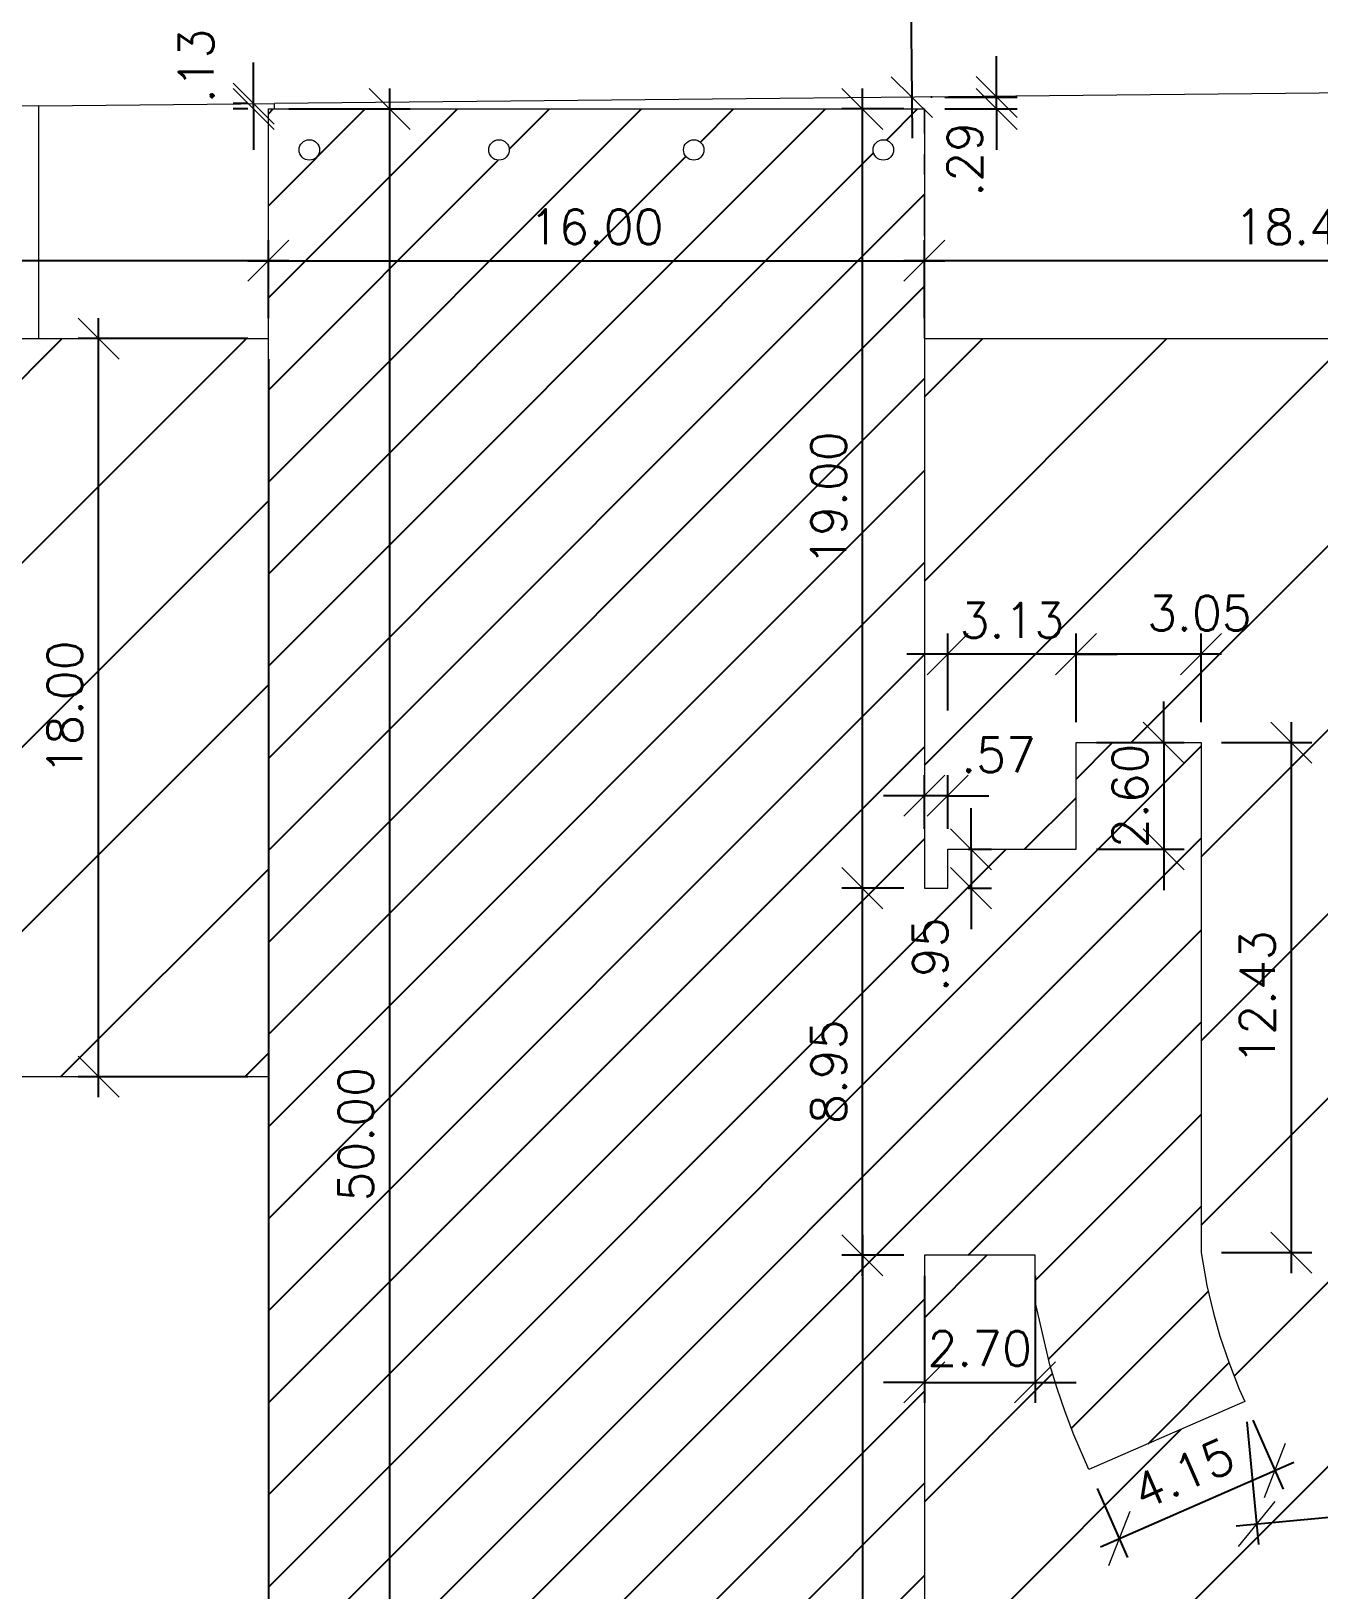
# Model space of a CAD drawing. Header units: millimetres. Extents: x 521 to 1055, y 261 to 520.
# Drawn here: x 745.86 to 752.14, y 418.41 to 426.01 of the extents above; entities that cross this region are included whole.
import ezdxf

# ---------------------------------------------------------------- set-up
doc = ezdxf.new("R2010")
doc.units = ezdxf.units.MM
doc.linetypes.add('CONTINU', pattern=[0])
doc.linetypes.add('DASHDOT', pattern=[1, 0.5, -0.25, 0, -0.25])
doc.layers.add('0.1', color=8, linetype='Continuous', lineweight=13)
doc.styles.add('ROMANS', font='romans')
doc.dimstyles.new('Fares Eng - 50', dxfattribs={"dimscale": 2, "dimtxt": 0.085, "dimasz": 0.1, "dimexe": 0.05, "dimexo": 0.05, "dimgap": 0.04, "dimtad": 1, "dimzin": 4, "dimdsep": 46, "dimtxsty": 'ROMANS', "dimblk1": 'OBLIQUE', "dimblk2": 'OBLIQUE', "dimsah": 1, "dimcen": 0.05, "dimdle": 0.05, "dimclrd": 8, "dimclre": 8, "dimclrt": 8, "dimaunit": 1, "dimadec": 0, "dimazin": 0, "dimtfac": 1, "dimtix": 1, "dimtmove": 2, "dimatfit": 0, "dimldrblk": 'OPEN90', "dimfxl": 1, "dimtolj": 1, "dimtzin": 0, "dimarcsym": 0})

# ---------------------------------------------------------------- blocks, each defined once
blk = doc.blocks.new('_OBLIQUE')
at = {"color": 0, "linetype": 'ByBlock'}
blk.add_line((-0.5, -0.5), (0.5, 0.5), dxfattribs=at)
blk = doc.blocks.new('*D3091')
at = {"layer": '0.1', "color": 8, "linetype": 'CONTINU', "lineweight": -2, "transparency": 16777216}
for p, q in [((747.1142, 424.8955), (736.1642, 424.8955)), ((736.2642, 424.8155), (736.2642, 424.7955))]:
    blk.add_line(p, q, dxfattribs=at)
at = {"layer": 'DEFPOINTS', "color": 0, "linetype": 'CONTINU', "lineweight": -2, "transparency": 16777216}
for p in [(736.2642, 424.9155), (736.2642, 424.8955), (747.0142, 424.8955)]:
    blk.add_point(p, dxfattribs=at)
at = {"layer": '0.1', "color": 8, "linetype": 'CONTINU', "lineweight": -2, "transparency": 16777216, "xscale": 0.2, "yscale": 0.2, "zscale": 0.2, "rotation": 180}
blk.add_blockref('_OBLIQUE', (736.2642, 424.8955), dxfattribs=at)
at = {"layer": '0.1', "color": 8, "linetype": 'CONTINU', "lineweight": -2, "transparency": 16777216, "xscale": 0.2, "yscale": 0.2, "zscale": 0.2}
blk.add_blockref('_OBLIQUE', (747.0142, 424.8955), dxfattribs=at)
at = {"layer": '0.1', "color": 8, "linetype": 'CONTINU', "lineweight": -2, "transparency": 16777216, "insert": (741.6392, 425.0605), "char_height": 0.17, "attachment_point": 5, "style": 'ROMANS'}
blk.add_mtext('\\A1;53.75', dxfattribs=at)
blk = doc.blocks.new('_Open90')
at = {"color": 0, "linetype": 'ByBlock', "lineweight": -2}
for p, q in [((-0.5, 0.5), (0, 0)), ((0, 0), (-1, 0)), ((0, 0), (-0.5, -0.5))]:
    blk.add_line(p, q, dxfattribs=at)
blk = doc.blocks.new('*D3110')
at = {"layer": '0.1', "color": 8, "linetype": 'CONTINU', "lineweight": -2, "transparency": 16777216}
for p, q in [((750.1478, 426.1647), (750.1458, 426.3646)), ((750.1478, 426.1647), (750.1525, 425.6929)), ((750.2409, 426.1656), (750.2478, 426.1657)), ((750.1525, 425.6929), (750.1545, 425.493)), ((750.2456, 425.6939), (750.2525, 425.6939))]:
    blk.add_line(p, q, dxfattribs=at)
at = {"layer": 'DEFPOINTS', "color": 0, "linetype": 'CONTINU', "lineweight": -2, "transparency": 16777216}
for p in [(750.1409, 426.1646), (750.1456, 425.6929), (750.1525, 425.6929)]:
    blk.add_point(p, dxfattribs=at)
at = {"layer": '0.1', "color": 8, "linetype": 'CONTINU', "lineweight": -2, "transparency": 16777216, "xscale": 0.2, "yscale": 0.2, "zscale": 0.2}
for p, rotation in [((750.1478, 426.1647), 270.5700714480656), ((750.1525, 425.6929), 90.57007144806556)]:
    blk.add_blockref('_OBLIQUE', p, dxfattribs=dict(at, rotation=rotation))
at = {"layer": '0.1', "color": 8, "linetype": 'CONTINU', "lineweight": -2, "transparency": 16777216, "insert": (750.3333, 426.5133), "char_height": 0.17, "attachment_point": 5, "rotation": 270.57007, "style": 'ROMANS'}
blk.add_mtext('\\A1;2.36', dxfattribs=at)
blk = doc.blocks.new('*D3128')
at = {"layer": '0.1', "color": 8, "linetype": 'CONTINU', "lineweight": -2, "transparency": 16777216}
for p, q in [((747.0142, 424.6156), (747.0142, 424.9955)), ((750.2142, 424.6156), (750.2142, 424.9955)), ((746.9142, 424.8955), (750.3142, 424.8955))]:
    blk.add_line(p, q, dxfattribs=at)
at = {"layer": 'DEFPOINTS', "color": 0, "linetype": 'CONTINU', "lineweight": -2, "transparency": 16777216}
for p in [(750.2142, 424.8955), (747.0142, 424.5156), (750.2142, 424.5156)]:
    blk.add_point(p, dxfattribs=at)
at = {"layer": '0.1', "color": 8, "linetype": 'CONTINU', "lineweight": -2, "transparency": 16777216, "xscale": 0.2, "yscale": 0.2, "zscale": 0.2, "rotation": 180}
blk.add_blockref('_OBLIQUE', (747.0142, 424.8955), dxfattribs=at)
at = {"layer": '0.1', "color": 8, "linetype": 'CONTINU', "lineweight": -2, "transparency": 16777216, "xscale": 0.2, "yscale": 0.2, "zscale": 0.2}
blk.add_blockref('_OBLIQUE', (750.2142, 424.8955), dxfattribs=at)
at = {"layer": '0.1', "color": 8, "linetype": 'CONTINU', "lineweight": -2, "transparency": 16777216, "insert": (748.6142, 425.0605), "char_height": 0.17, "attachment_point": 5, "style": 'ROMANS'}
blk.add_mtext('\\A1;16.00', dxfattribs=at)
blk = doc.blocks.new('*D3130')
at = {"layer": '0.1', "color": 8, "linetype": 'CONTINU', "lineweight": -2, "transparency": 16777216}
for p, q in [((746.1863, 420.8156), (746.1863, 424.6156)), ((746.9142, 424.5156), (746.0863, 424.5156)), ((746.9142, 420.9156), (746.0863, 420.9156))]:
    blk.add_line(p, q, dxfattribs=at)
at = {"layer": 'DEFPOINTS', "color": 0, "linetype": 'CONTINU', "lineweight": -2, "transparency": 16777216}
for p in [(746.1863, 424.5156), (747.0142, 424.5156), (747.0142, 420.9156)]:
    blk.add_point(p, dxfattribs=at)
at = {"layer": '0.1', "color": 8, "linetype": 'CONTINU', "lineweight": -2, "transparency": 16777216, "xscale": 0.2, "yscale": 0.2, "zscale": 0.2}
for p, rotation in [((746.1863, 424.5156), 90), ((746.1863, 420.9156), 270)]:
    blk.add_blockref('_OBLIQUE', p, dxfattribs=dict(at, rotation=rotation))
at = {"layer": '0.1', "color": 8, "linetype": 'CONTINU', "lineweight": -2, "transparency": 16777216, "insert": (746.0213, 422.7156), "char_height": 0.17, "attachment_point": 5, "rotation": 90, "style": 'ROMANS'}
blk.add_mtext('\\A1;18.00', dxfattribs=at)
blk = doc.blocks.new('*D3131')
at = {"layer": '0.1', "color": 8, "linetype": 'CONTINU', "lineweight": -2, "transparency": 16777216}
for p, q in [((747.0142, 424.4156), (747.0142, 416.4562)), ((750.1642, 415.7356), (750.1642, 416.6562)), ((746.9142, 416.5562), (750.2642, 416.5562))]:
    blk.add_line(p, q, dxfattribs=at)
at = {"layer": 'DEFPOINTS', "color": 0, "linetype": 'CONTINU', "lineweight": -2, "transparency": 16777216}
for p in [(747.0142, 424.5156), (750.1642, 416.5562), (750.1642, 415.6356)]:
    blk.add_point(p, dxfattribs=at)
at = {"layer": '0.1', "color": 8, "linetype": 'CONTINU', "lineweight": -2, "transparency": 16777216, "xscale": 0.2, "yscale": 0.2, "zscale": 0.2, "rotation": 180}
blk.add_blockref('_OBLIQUE', (747.0142, 416.5562), dxfattribs=at)
at = {"layer": '0.1', "color": 8, "linetype": 'CONTINU', "lineweight": -2, "transparency": 16777216, "xscale": 0.2, "yscale": 0.2, "zscale": 0.2}
blk.add_blockref('_OBLIQUE', (750.1642, 416.5562), dxfattribs=at)
at = {"layer": '0.1', "color": 8, "linetype": 'CONTINU', "lineweight": -2, "transparency": 16777216, "insert": (748.5892, 416.7212), "char_height": 0.17, "attachment_point": 5, "style": 'ROMANS'}
blk.add_mtext('\\A1;15.75', dxfattribs=at)
blk = doc.blocks.new('*D3132')
at = {"layer": '0.1', "color": 8, "linetype": 'CONTINU', "lineweight": -2, "transparency": 16777216}
for p, q in [((746.9421, 425.6617), (746.9421, 425.8617)), ((746.9139, 425.6617), (746.8421, 425.6617)), ((746.9421, 425.6356), (746.9421, 425.6617)), ((746.9142, 425.6356), (746.8421, 425.6356)), ((746.9421, 425.6356), (746.9421, 425.4356))]:
    blk.add_line(p, q, dxfattribs=at)
at = {"layer": 'DEFPOINTS', "color": 0, "linetype": 'CONTINU', "lineweight": -2, "transparency": 16777216}
for p in [(746.9421, 425.6617), (747.0139, 425.6617), (747.0142, 425.6356)]:
    blk.add_point(p, dxfattribs=at)
at = {"layer": '0.1', "color": 8, "linetype": 'CONTINU', "lineweight": -2, "transparency": 16777216, "xscale": 0.2, "yscale": 0.2, "zscale": 0.2}
for p, rotation in [((746.9421, 425.6617), 270), ((746.9421, 425.6356), 90)]:
    blk.add_blockref('_OBLIQUE', p, dxfattribs=dict(at, rotation=rotation))
at = {"layer": '0.1', "color": 8, "linetype": 'CONTINU', "lineweight": -2, "transparency": 16777216, "insert": (746.6619, 425.8455), "char_height": 0.17, "attachment_point": 5, "rotation": 90, "style": 'ROMANS'}
blk.add_mtext('\\A1;.13', dxfattribs=at)
blk = doc.blocks.new('*D3133')
at = {"layer": '0.1', "color": 8, "linetype": 'CONTINU', "lineweight": -2, "transparency": 16777216}
for p, q in [((750.5665, 425.6936), (750.5665, 425.8936)), ((750.3136, 425.6936), (750.6665, 425.6936)), ((750.5665, 425.6356), (750.5665, 425.6936)), ((750.3142, 425.6356), (750.6665, 425.6356)), ((750.5665, 425.6356), (750.5665, 425.4356))]:
    blk.add_line(p, q, dxfattribs=at)
at = {"layer": 'DEFPOINTS', "color": 0, "linetype": 'CONTINU', "lineweight": -2, "transparency": 16777216}
for p in [(750.2136, 425.6936), (750.5665, 425.6936), (750.2142, 425.6356)]:
    blk.add_point(p, dxfattribs=at)
at = {"layer": '0.1', "color": 8, "linetype": 'CONTINU', "lineweight": -2, "transparency": 16777216, "xscale": 0.2, "yscale": 0.2, "zscale": 0.2}
for p, rotation in [((750.5665, 425.6936), 270), ((750.5665, 425.6356), 90)]:
    blk.add_blockref('_OBLIQUE', p, dxfattribs=dict(at, rotation=rotation))
at = {"layer": '0.1', "color": 8, "linetype": 'CONTINU', "lineweight": -2, "transparency": 16777216, "insert": (750.4115, 425.3897), "char_height": 0.17, "attachment_point": 5, "rotation": 90, "style": 'ROMANS'}
blk.add_mtext('\\A1;.29', dxfattribs=at)
blk = doc.blocks.new('*D3134')
at = {"layer": '0.1', "color": 8, "linetype": 'CONTINU', "lineweight": -2, "transparency": 16777216}
for p, q in [((747.6057, 425.7356), (747.6057, 415.5356)), ((747.1142, 425.6356), (747.7057, 425.6356)), ((747.1142, 415.6356), (747.7057, 415.6356))]:
    blk.add_line(p, q, dxfattribs=at)
at = {"layer": 'DEFPOINTS', "color": 0, "linetype": 'CONTINU', "lineweight": -2, "transparency": 16777216}
for p in [(747.0142, 425.6356), (747.0142, 415.6356), (747.6057, 415.6356)]:
    blk.add_point(p, dxfattribs=at)
at = {"layer": '0.1', "color": 8, "linetype": 'CONTINU', "lineweight": -2, "transparency": 16777216, "xscale": 0.2, "yscale": 0.2, "zscale": 0.2}
for p, rotation in [((747.6057, 425.6356), 90), ((747.6057, 415.6356), 270)]:
    blk.add_blockref('_OBLIQUE', p, dxfattribs=dict(at, rotation=rotation))
at = {"layer": '0.1', "color": 8, "linetype": 'CONTINU', "lineweight": -2, "transparency": 16777216, "insert": (747.4407, 420.6356), "char_height": 0.17, "attachment_point": 5, "rotation": 90, "style": 'ROMANS'}
blk.add_mtext('\\A1;50.00', dxfattribs=at)
blk = doc.blocks.new('*D3135')
at = {"layer": '0.1', "color": 8, "linetype": 'CONTINU', "lineweight": -2, "transparency": 16777216}
for p, q in [((752.0035, 422.6456), (752.0035, 419.9588)), ((751.6642, 422.5456), (752.1035, 422.5456)), ((751.6642, 420.0588), (752.1035, 420.0588))]:
    blk.add_line(p, q, dxfattribs=at)
at = {"layer": 'DEFPOINTS', "color": 0, "linetype": 'CONTINU', "lineweight": -2, "transparency": 16777216}
for p in [(751.5642, 422.5456), (751.5642, 420.0588), (752.0035, 420.0588)]:
    blk.add_point(p, dxfattribs=at)
at = {"layer": '0.1', "color": 8, "linetype": 'CONTINU', "lineweight": -2, "transparency": 16777216, "xscale": 0.2, "yscale": 0.2, "zscale": 0.2}
for p, rotation in [((752.0035, 422.5456), 90), ((752.0035, 420.0588), 270)]:
    blk.add_blockref('_OBLIQUE', p, dxfattribs=dict(at, rotation=rotation))
at = {"layer": '0.1', "color": 8, "linetype": 'CONTINU', "lineweight": -2, "transparency": 16777216, "insert": (751.8385, 421.3022), "char_height": 0.17, "attachment_point": 5, "rotation": 90, "style": 'ROMANS'}
blk.add_mtext('\\A1;12.43', dxfattribs=at)
blk = doc.blocks.new('*D3136')
at = {"layer": '0.1', "color": 8, "linetype": 'CONTINU', "lineweight": -2, "transparency": 16777216}
for p, q in [((751.3819, 422.5456), (751.3819, 422.7456)), ((751.0542, 422.5456), (751.4819, 422.5456)), ((751.3819, 422.5456), (751.3819, 422.0256)), ((751.0542, 422.0256), (751.4819, 422.0256)), ((751.3819, 422.0256), (751.3819, 421.8256))]:
    blk.add_line(p, q, dxfattribs=at)
at = {"layer": 'DEFPOINTS', "color": 0, "linetype": 'CONTINU', "lineweight": -2, "transparency": 16777216}
for p in [(750.9542, 422.5456), (750.9542, 422.0256), (751.3819, 422.0256)]:
    blk.add_point(p, dxfattribs=at)
at = {"layer": '0.1', "color": 8, "linetype": 'CONTINU', "lineweight": -2, "transparency": 16777216, "xscale": 0.2, "yscale": 0.2, "zscale": 0.2}
for p, rotation in [((751.3819, 422.5456), 270), ((751.3819, 422.0256), 90)]:
    blk.add_blockref('_OBLIQUE', p, dxfattribs=dict(at, rotation=rotation))
at = {"layer": '0.1', "color": 8, "linetype": 'CONTINU', "lineweight": -2, "transparency": 16777216, "insert": (751.2169, 422.2856), "char_height": 0.17, "attachment_point": 5, "rotation": 90, "style": 'ROMANS'}
blk.add_mtext('\\A1;2.60', dxfattribs=at)
blk = doc.blocks.new('*D3137')
at = {"layer": '0.1', "color": 8, "linetype": 'CONTINU', "lineweight": -2, "transparency": 16777216}
for p, q in [((750.4424, 422.0256), (750.4424, 422.2256)), ((750.4282, 422.0256), (750.5424, 422.0256)), ((750.4424, 422.0256), (750.4424, 421.8356)), ((750.4282, 421.8356), (750.5424, 421.8356)), ((750.4424, 421.8356), (750.4424, 421.6356))]:
    blk.add_line(p, q, dxfattribs=at)
at = {"layer": 'DEFPOINTS', "color": 0, "linetype": 'CONTINU', "lineweight": -2, "transparency": 16777216}
for p in [(750.3282, 422.0256), (750.3282, 421.8356), (750.4424, 421.8356)]:
    blk.add_point(p, dxfattribs=at)
at = {"layer": '0.1', "color": 8, "linetype": 'CONTINU', "lineweight": -2, "transparency": 16777216, "xscale": 0.2, "yscale": 0.2, "zscale": 0.2}
for p, rotation in [((750.4424, 422.0256), 270), ((750.4424, 421.8356), 90)]:
    blk.add_blockref('_OBLIQUE', p, dxfattribs=dict(at, rotation=rotation))
at = {"layer": '0.1', "color": 8, "linetype": 'CONTINU', "lineweight": -2, "transparency": 16777216, "insert": (750.2424, 421.5111), "char_height": 0.17, "attachment_point": 5, "rotation": 90, "style": 'ROMANS'}
blk.add_mtext('\\A1;.95', dxfattribs=at)
blk = doc.blocks.new('*D3138')
at = {"layer": '0.1', "color": 8, "linetype": 'CONTINU', "lineweight": -2, "transparency": 16777216}
for p, q in [((749.9119, 420.1456), (749.9119, 415.5356)), ((750.1142, 420.0456), (749.8119, 420.0456)), ((750.1142, 415.6356), (749.8119, 415.6356))]:
    blk.add_line(p, q, dxfattribs=at)
at = {"layer": 'DEFPOINTS', "color": 0, "linetype": 'CONTINU', "lineweight": -2, "transparency": 16777216}
for p in [(750.2142, 420.0456), (749.9119, 415.6356), (750.2142, 415.6356)]:
    blk.add_point(p, dxfattribs=at)
at = {"layer": '0.1', "color": 8, "linetype": 'CONTINU', "lineweight": -2, "transparency": 16777216, "xscale": 0.2, "yscale": 0.2, "zscale": 0.2}
for p, rotation in [((749.9119, 420.0456), 90), ((749.9119, 415.6356), 270)]:
    blk.add_blockref('_OBLIQUE', p, dxfattribs=dict(at, rotation=rotation))
at = {"layer": '0.1', "color": 8, "linetype": 'CONTINU', "lineweight": -2, "transparency": 16777216, "insert": (749.7469, 417.8406), "char_height": 0.17, "attachment_point": 5, "rotation": 90, "style": 'ROMANS'}
blk.add_mtext('\\A1;22.05', dxfattribs=at)
blk = doc.blocks.new('*D3139')
at = {"layer": '0.1', "color": 8, "linetype": 'CONTINU', "lineweight": -2, "transparency": 16777216}
for p, q in [((750.2142, 419.9456), (750.2142, 419.3257)), ((750.7542, 419.9456), (750.7542, 419.3257)), ((750.2142, 419.4257), (750.0142, 419.4257)), ((750.2142, 419.4257), (750.7542, 419.4257)), ((750.7542, 419.4257), (750.9542, 419.4257))]:
    blk.add_line(p, q, dxfattribs=at)
at = {"layer": 'DEFPOINTS', "color": 0, "linetype": 'CONTINU', "lineweight": -2, "transparency": 16777216}
for p in [(750.2142, 420.0456), (750.7542, 420.0456), (750.7542, 419.4257)]:
    blk.add_point(p, dxfattribs=at)
at = {"layer": '0.1', "color": 8, "linetype": 'CONTINU', "lineweight": -2, "transparency": 16777216, "xscale": 0.2, "yscale": 0.2, "zscale": 0.2}
blk.add_blockref('_OBLIQUE', (750.2142, 419.4257), dxfattribs=at)
at = {"layer": '0.1', "color": 8, "linetype": 'CONTINU', "lineweight": -2, "transparency": 16777216, "xscale": 0.2, "yscale": 0.2, "zscale": 0.2, "rotation": 180}
blk.add_blockref('_OBLIQUE', (750.7542, 419.4257), dxfattribs=at)
at = {"layer": '0.1', "color": 8, "linetype": 'CONTINU', "lineweight": -2, "transparency": 16777216, "insert": (750.4842, 419.5907), "char_height": 0.17, "attachment_point": 5, "style": 'ROMANS'}
blk.add_mtext('\\A1;2.70', dxfattribs=at)
blk = doc.blocks.new('*D3140')
at = {"layer": '0.1', "color": 8, "linetype": 'CONTINU', "lineweight": -2, "transparency": 16777216}
for p, q in [((751.8165, 419.2419), (751.9642, 418.905)), ((751.0728, 418.6232), (752.0156, 419.0368)), ((751.0568, 418.9086), (751.2046, 418.5718))]:
    blk.add_line(p, q, dxfattribs=at)
at = {"layer": 'DEFPOINTS', "color": 0, "linetype": 'CONTINU', "lineweight": -2, "transparency": 16777216}
for p in [(751.7763, 419.3334), (751.0167, 419.0002), (751.924, 418.9966)]:
    blk.add_point(p, dxfattribs=at)
at = {"layer": '0.1', "color": 8, "linetype": 'CONTINU', "lineweight": -2, "transparency": 16777216, "xscale": 0.2, "yscale": 0.2, "zscale": 0.2}
for p, rotation in [((751.924, 418.9966), 23.68554439258963), ((751.1644, 418.6634), 203.6855443925897)]:
    blk.add_blockref('_OBLIQUE', p, dxfattribs=dict(at, rotation=rotation))
at = {"layer": '0.1', "color": 8, "linetype": 'CONTINU', "lineweight": -2, "transparency": 16777216, "insert": (751.4779, 418.9811), "char_height": 0.17, "attachment_point": 5, "rotation": 23.68554, "style": 'ROMANS'}
blk.add_mtext('\\A1;4.15', dxfattribs=at)
blk = doc.blocks.new('*D3141')
at = {"layer": '0.1', "color": 8, "linetype": 'CONTINU', "lineweight": -2, "transparency": 16777216}
for p, q in [((754.7231, 419.5149), (754.7804, 418.9171)), ((751.7863, 419.2329), (751.8436, 418.6352)), ((751.7345, 418.7252), (754.8704, 419.0262))]:
    blk.add_line(p, q, dxfattribs=at)
at = {"layer": 'DEFPOINTS', "color": 0, "linetype": 'CONTINU', "lineweight": -2, "transparency": 16777216}
for p in [(754.7135, 419.6144), (751.7767, 419.3325), (754.7709, 419.0167)]:
    blk.add_point(p, dxfattribs=at)
at = {"layer": '0.1', "color": 8, "linetype": 'CONTINU', "lineweight": -2, "transparency": 16777216, "xscale": 0.2, "yscale": 0.2, "zscale": 0.2}
for p, rotation in [((754.7709, 419.0167), 5.483473192183575), ((751.8341, 418.7348), 185.4834731921836)]:
    blk.add_blockref('_OBLIQUE', p, dxfattribs=dict(at, rotation=rotation))
at = {"layer": '0.1', "color": 8, "linetype": 'CONTINU', "lineweight": -2, "transparency": 16777216, "insert": (753.2867, 419.04), "char_height": 0.17, "attachment_point": 5, "rotation": 5.48347, "style": 'ROMANS'}
blk.add_mtext('\\A1;14.75', dxfattribs=at)
blk = doc.blocks.new('*D3142')
at = {"layer": '0.1', "color": 8, "linetype": 'CONTINU', "lineweight": -2, "transparency": 16777216}
for p, q in [((750.9542, 422.6456), (750.9542, 423.0767)), ((751.5642, 422.6456), (751.5642, 423.0767)), ((751.6642, 422.9767), (750.8542, 422.9767))]:
    blk.add_line(p, q, dxfattribs=at)
at = {"layer": 'DEFPOINTS', "color": 0, "linetype": 'CONTINU', "lineweight": -2, "transparency": 16777216}
for p in [(750.9542, 422.9767), (750.9542, 422.5456), (751.5642, 422.5456)]:
    blk.add_point(p, dxfattribs=at)
at = {"layer": '0.1', "color": 8, "linetype": 'CONTINU', "lineweight": -2, "transparency": 16777216, "xscale": 0.2, "yscale": 0.2, "zscale": 0.2, "rotation": 180}
blk.add_blockref('_OBLIQUE', (750.9542, 422.9767), dxfattribs=at)
at = {"layer": '0.1', "color": 8, "linetype": 'CONTINU', "lineweight": -2, "transparency": 16777216, "xscale": 0.2, "yscale": 0.2, "zscale": 0.2}
blk.add_blockref('_OBLIQUE', (751.5642, 422.9767), dxfattribs=at)
at = {"layer": '0.1', "color": 8, "linetype": 'CONTINU', "lineweight": -2, "transparency": 16777216, "insert": (751.5558, 423.1767), "char_height": 0.17, "attachment_point": 5, "style": 'ROMANS'}
blk.add_mtext('\\A1;3.05', dxfattribs=at)
blk = doc.blocks.new('*D3143')
at = {"layer": '0.1', "color": 8, "linetype": 'CONTINU', "lineweight": -2, "transparency": 16777216}
for p, q in [((750.3282, 422.7012), (750.3282, 423.0767)), ((750.9542, 422.6456), (750.9542, 423.0767)), ((750.3282, 422.9767), (750.1282, 422.9767)), ((750.9542, 422.9767), (750.3282, 422.9767)), ((750.9542, 422.9767), (751.1542, 422.9767))]:
    blk.add_line(p, q, dxfattribs=at)
at = {"layer": 'DEFPOINTS', "color": 0, "linetype": 'CONTINU', "lineweight": -2, "transparency": 16777216}
for p in [(750.3282, 422.9767), (750.3282, 422.6012), (750.9542, 422.5456)]:
    blk.add_point(p, dxfattribs=at)
at = {"layer": '0.1', "color": 8, "linetype": 'CONTINU', "lineweight": -2, "transparency": 16777216, "xscale": 0.2, "yscale": 0.2, "zscale": 0.2}
blk.add_blockref('_OBLIQUE', (750.3282, 422.9767), dxfattribs=at)
at = {"layer": '0.1', "color": 8, "linetype": 'CONTINU', "lineweight": -2, "transparency": 16777216, "xscale": 0.2, "yscale": 0.2, "zscale": 0.2, "rotation": 180}
blk.add_blockref('_OBLIQUE', (750.9542, 422.9767), dxfattribs=at)
at = {"layer": '0.1', "color": 8, "linetype": 'CONTINU', "lineweight": -2, "transparency": 16777216, "insert": (750.6412, 423.1417), "char_height": 0.17, "attachment_point": 5, "style": 'ROMANS'}
blk.add_mtext('\\A1;3.13', dxfattribs=at)
blk = doc.blocks.new('*D3144')
at = {"layer": '0.1', "color": 8, "linetype": 'CONTINU', "lineweight": -2, "transparency": 16777216}
for p, q in [((750.2142, 422.1256), (750.2142, 422.3859)), ((750.3282, 422.1256), (750.3282, 422.3859)), ((750.2142, 422.2859), (750.0142, 422.2859)), ((750.3282, 422.2859), (750.2142, 422.2859)), ((750.3282, 422.2859), (750.5282, 422.2859))]:
    blk.add_line(p, q, dxfattribs=at)
at = {"layer": 'DEFPOINTS', "color": 0, "linetype": 'CONTINU', "lineweight": -2, "transparency": 16777216}
for p in [(750.2142, 422.2859), (750.2142, 422.0256), (750.3282, 422.0256)]:
    blk.add_point(p, dxfattribs=at)
at = {"layer": '0.1', "color": 8, "linetype": 'CONTINU', "lineweight": -2, "transparency": 16777216, "xscale": 0.2, "yscale": 0.2, "zscale": 0.2}
blk.add_blockref('_OBLIQUE', (750.2142, 422.2859), dxfattribs=at)
at = {"layer": '0.1', "color": 8, "linetype": 'CONTINU', "lineweight": -2, "transparency": 16777216, "xscale": 0.2, "yscale": 0.2, "zscale": 0.2, "rotation": 180}
blk.add_blockref('_OBLIQUE', (750.3282, 422.2859), dxfattribs=at)
at = {"layer": '0.1', "color": 8, "linetype": 'CONTINU', "lineweight": -2, "transparency": 16777216, "insert": (750.576, 422.4859), "char_height": 0.17, "attachment_point": 5, "style": 'ROMANS'}
blk.add_mtext('\\A1;.57', dxfattribs=at)
blk = doc.blocks.new('*D3145')
at = {"layer": '0.1', "color": 8, "linetype": 'CONTINU', "lineweight": -2, "transparency": 16777216}
for p, q in [((749.9119, 419.9456), (749.9119, 421.9356)), ((750.1142, 421.8356), (749.8119, 421.8356)), ((750.1142, 420.0456), (749.8119, 420.0456))]:
    blk.add_line(p, q, dxfattribs=at)
at = {"layer": 'DEFPOINTS', "color": 0, "linetype": 'CONTINU', "lineweight": -2, "transparency": 16777216}
for p in [(749.9119, 421.8356), (750.2142, 421.8356), (750.2142, 420.0456)]:
    blk.add_point(p, dxfattribs=at)
at = {"layer": '0.1', "color": 8, "linetype": 'CONTINU', "lineweight": -2, "transparency": 16777216, "xscale": 0.2, "yscale": 0.2, "zscale": 0.2}
for p, rotation in [((749.9119, 421.8356), 90), ((749.9119, 420.0456), 270)]:
    blk.add_blockref('_OBLIQUE', p, dxfattribs=dict(at, rotation=rotation))
at = {"layer": '0.1', "color": 8, "linetype": 'CONTINU', "lineweight": -2, "transparency": 16777216, "insert": (749.7469, 420.9406), "char_height": 0.17, "attachment_point": 5, "rotation": 90, "style": 'ROMANS'}
blk.add_mtext('\\A1;8.95', dxfattribs=at)
blk = doc.blocks.new('*D3146')
at = {"layer": '0.1', "color": 8, "linetype": 'CONTINU', "lineweight": -2, "transparency": 16777216}
for p, q in [((749.9119, 421.7356), (749.9119, 425.7356)), ((750.1142, 425.6356), (749.8119, 425.6356)), ((750.1142, 421.8356), (749.8119, 421.8356))]:
    blk.add_line(p, q, dxfattribs=at)
at = {"layer": 'DEFPOINTS', "color": 0, "linetype": 'CONTINU', "lineweight": -2, "transparency": 16777216}
for p in [(749.9119, 425.6356), (750.2142, 425.6356), (750.2142, 421.8356)]:
    blk.add_point(p, dxfattribs=at)
at = {"layer": '0.1', "color": 8, "linetype": 'CONTINU', "lineweight": -2, "transparency": 16777216, "xscale": 0.2, "yscale": 0.2, "zscale": 0.2}
for p, rotation in [((749.9119, 425.6356), 90), ((749.9119, 421.8356), 270)]:
    blk.add_blockref('_OBLIQUE', p, dxfattribs=dict(at, rotation=rotation))
at = {"layer": '0.1', "color": 8, "linetype": 'CONTINU', "lineweight": -2, "transparency": 16777216, "insert": (749.7469, 423.7356), "char_height": 0.17, "attachment_point": 5, "rotation": 90, "style": 'ROMANS'}
blk.add_mtext('\\A1;19.00', dxfattribs=at)
blk = doc.blocks.new('*D3150')
at = {"layer": '0.1', "color": 8, "linetype": 'CONTINU', "lineweight": -2, "transparency": 16777216}
for p, q in [((750.2142, 424.6156), (750.2142, 424.9955)), ((753.8942, 424.6156), (753.8942, 424.9955)), ((753.9942, 424.8955), (750.1142, 424.8955))]:
    blk.add_line(p, q, dxfattribs=at)
at = {"layer": 'DEFPOINTS', "color": 0, "linetype": 'CONTINU', "lineweight": -2, "transparency": 16777216}
for p in [(750.2142, 424.8955), (750.2142, 424.5156), (753.8942, 424.5156)]:
    blk.add_point(p, dxfattribs=at)
at = {"layer": '0.1', "color": 8, "linetype": 'CONTINU', "lineweight": -2, "transparency": 16777216, "xscale": 0.2, "yscale": 0.2, "zscale": 0.2, "rotation": 180}
blk.add_blockref('_OBLIQUE', (750.2142, 424.8955), dxfattribs=at)
at = {"layer": '0.1', "color": 8, "linetype": 'CONTINU', "lineweight": -2, "transparency": 16777216, "xscale": 0.2, "yscale": 0.2, "zscale": 0.2}
blk.add_blockref('_OBLIQUE', (753.8942, 424.8955), dxfattribs=at)
at = {"layer": '0.1', "color": 8, "linetype": 'CONTINU', "lineweight": -2, "transparency": 16777216, "insert": (752.0542, 425.0605), "char_height": 0.17, "attachment_point": 5, "style": 'ROMANS'}
blk.add_mtext('\\A1;18.40', dxfattribs=at)

msp = doc.modelspace()

# ---------------------------------------------------------------- hatches: boundary and pattern name
at = {"layer": '0.1', "linetype": 'CONTINU', "lineweight": -2}
h = msp.add_hatch(dxfattribs=at)
h.set_pattern_fill('ANSI31', color=8, scale=0.1, style=0)
h.set_pattern_definition([(45, (488.50467, 591.8682), (-0.2245064, 0.2245064), [])])
h.paths.add_polyline_path([(750.21419, 420.04564), (750.75419, 420.04564), (750.75419, 419.82016), (750.82691, 419.51034), (750.86191, 419.39544), (750.90079, 419.28191), (750.94352, 419.16974), (751.01666, 419.00022), (751.77671, 419.33247), (751.75041, 419.39241), (751.69871, 419.5239), (751.6562, 419.65029), (751.62392, 419.76363), (751.59257, 419.8975), (751.56419, 420.05884), (751.56419, 422.54564), (750.95419, 422.54564), (750.95419, 422.02564), (750.32819, 422.02564), (750.32819, 421.83564), (750.21419, 421.83564), (750.21419, 425.63564), (747.01419, 425.63564), (747.01419, 415.63564), (750.16419, 415.63564), (750.21419, 415.63564)])
h.paths.add_polyline_path([(749.03919, 425.43564, -1), (749.13919, 425.43564, -1)], flags=16)
h.paths.add_polyline_path([(748.08919, 425.43564, -1), (748.18919, 425.43564, -1)], flags=16)
h.paths.add_polyline_path([(749.96419, 425.43564, -1), (750.06419, 425.43564, -1)], flags=16)
h.paths.add_polyline_path([(747.16419, 425.43564, -1), (747.26419, 425.43564, -1)], flags=16)
h.paths.add_polyline_path([(747.89443, 416.307), (748.60395, 416.307), (748.60395, 416.007), (747.89443, 416.007)], flags=24)
h.paths.add_polyline_path([(748.79943, 416.307), (749.50895, 416.307), (749.50895, 416.007), (748.79943, 416.007)], flags=24)
h.paths.add_polyline_path([(749.49943, 416.307), (750.20895, 416.307), (750.20895, 416.007), (749.49943, 416.007)], flags=24)
h.paths.add_polyline_path([(748.17848, 425.24552), (749.04991, 425.24552), (749.04991, 424.94552), (748.17848, 424.94552)], flags=24)
h.paths.add_polyline_path([(748.15348, 416.90618), (749.02491, 416.90618), (749.02491, 416.60618), (748.15348, 416.60618)], flags=24)
h.paths.add_polyline_path([(747.25573, 420.18564), (747.25573, 421.08564), (747.55573, 421.08564), (747.55573, 420.18564)], flags=24)
h.paths.add_polyline_path([(751.03195, 421.93087), (751.03195, 422.6404), (751.33195, 422.6404), (751.33195, 421.93087)], flags=24)
h.paths.add_polyline_path([(750.09245, 421.25633), (750.09245, 421.76585), (750.39245, 421.76585), (750.39245, 421.25633)], flags=24)
h.paths.add_polyline_path([(749.56191, 417.39064), (749.56191, 418.29064), (749.86191, 418.29064), (749.86191, 417.39064)], flags=24)
h.paths.add_polyline_path([(750.12943, 419.77565), (750.83895, 419.77565), (750.83895, 419.47565), (750.12943, 419.47565)], flags=24)
h.paths.add_polyline_path([(749.56191, 420.58587), (749.56191, 421.2954), (749.86191, 421.2954), (749.86191, 420.58587)], flags=24)
h.paths.add_polyline_path([(749.56191, 423.29992), (749.56191, 424.17135), (749.86191, 424.17135), (749.86191, 423.29992)], flags=24)
h = msp.add_hatch(dxfattribs=at)
h.set_pattern_fill('ANSI31', color=8, scale=0.2, style=0)
h.paths.add_polyline_path([(747.01419, 420.91564), (747.01419, 424.51564), (736.26419, 424.51564), (736.26419, 420.91564)])
h.paths.add_polyline_path([(750.21419, 415.63564), (750.16419, 415.63564), (750.16419, 414.99564), (753.89419, 414.99564), (753.89419, 420.19564), (753.79419, 420.19564), (753.79419, 420.22564), (752.59419, 420.22564), (752.59419, 422.28564), (753.89419, 422.28564), (753.89419, 422.33564), (753.79419, 422.33564), (753.79419, 422.71564), (753.89419, 422.71564), (753.89419, 423.07564), (753.79419, 423.07564), (753.79419, 423.43564), (753.89419, 423.43564), (753.89419, 423.79564), (753.79419, 423.79564), (753.79419, 424.15564), (753.89419, 424.15564), (753.89419, 424.51564), (750.21419, 424.51564), (750.21419, 421.83564), (750.32819, 421.83564), (750.32819, 422.02564), (750.95419, 422.02564), (750.95419, 422.54564), (751.56419, 422.54564), (751.56419, 420.05884), (751.59257, 419.8975), (751.62392, 419.76363), (751.6562, 419.65029), (751.69871, 419.5239), (751.75041, 419.39241), (751.77671, 419.33247), (751.01666, 419.00022), (750.94352, 419.16974), (750.90079, 419.28191), (750.86191, 419.39544), (750.82691, 419.51034), (750.75419, 419.82016), (750.75419, 420.04564), (750.21419, 420.04564)])
h.paths.add_polyline_path([(746.1488, 422.34528), (746.1488, 423.08599), (745.8938, 423.08599), (745.8938, 422.34528)], flags=24)
h.paths.add_polyline_path([(751.96598, 420.93188), (751.96598, 421.67259), (751.71098, 421.67259), (751.71098, 420.93188)], flags=24)
h.paths.add_polyline_path([(751.34445, 421.98409), (751.34445, 422.58718), (751.08945, 422.58718), (751.08945, 421.98409)], flags=25)
h.paths.add_polyline_path([(750.18264, 419.46315), (750.78574, 419.46315), (750.78574, 419.71815), (750.18264, 419.71815)], flags=25)
h.paths.add_polyline_path([(751.25302, 418.7432), (751.80531, 418.98547), (751.70288, 419.21899), (751.15058, 418.97672)], flags=24)
h.paths.add_polyline_path([(752.93024, 418.87766), (753.66756, 418.94844), (753.64319, 419.20228), (752.90587, 419.1315)], flags=24)
h.paths.add_polyline_path([(751.25428, 423.04923), (751.85737, 423.04923), (751.85737, 423.30423), (751.25428, 423.30423)], flags=24)
h.paths.add_polyline_path([(750.33964, 423.01423), (750.94274, 423.01423), (750.94274, 423.26923), (750.33964, 423.26923)], flags=24)
h.paths.add_polyline_path([(750.35941, 422.3584), (750.7925, 422.3584), (750.7925, 422.6134), (750.35941, 422.6134)], flags=24)
h.paths.add_polyline_path([(753.29101, 422.98228), (753.72411, 422.98228), (753.72411, 423.23728), (753.29101, 423.23728)], flags=24)

# ---------------------------------------------------------------- linework, layer by layer
at = {"layer": '0.1', "color": 8}
for p, q in [((753.49134, 425.72617), (747.04419, 425.66202)), ((745.89419, 425.65058), (736.64883, 425.55858)), ((745.89419, 425.65058), (747.04419, 425.66202)), ((745.89419, 424.51564), (745.89419, 425.65058)), ((747.04419, 425.63564), (747.04419, 425.66202))]:
    msp.add_line(p, q, dxfattribs=at)
at = {"layer": '0.1', "color": 8, "linetype": 'DASHDOT', "ltscale": 0.4}
for p, q in [((747.01419, 425.63564), (750.21419, 425.63564)), ((747.01419, 424.51564), (747.01419, 425.63564)), ((750.21419, 424.51564), (750.21419, 425.63564))]:
    msp.add_line(p, q, dxfattribs=at)
at = {"layer": '0.1', "color": 7}
for points in [[(747.01419, 415.63564), (747.01419, 425.63564), (750.21419, 425.63564), (750.21419, 421.83564), (750.32819, 421.83564), (750.32819, 422.02564), (750.95419, 422.02564), (750.95419, 422.54564), (751.56419, 422.54564), (751.56419, 420.05884), (751.59257, 419.8975), (751.62392, 419.76363), (751.6562, 419.65029), (751.69871, 419.5239), (751.75041, 419.39241), (751.77671, 419.33247), (751.01666, 419.00022), (750.94352, 419.16974), (750.90079, 419.28191), (750.86191, 419.39544), (750.82691, 419.51034), (750.75419, 419.82016), (750.75419, 420.04564), (750.21419, 420.04564), (750.21419, 415.63564)], [(736.26419, 424.51564), (747.01419, 424.51564)], [(750.21419, 424.51564), (753.89419, 424.51564), (753.89419, 424.15564), (753.79419, 424.15564), (753.79419, 423.79564), (753.89419, 423.79564), (753.89419, 423.43564), (753.79419, 423.43564), (753.79419, 423.07564), (753.89419, 423.07564), (753.89419, 422.71564), (753.79419, 422.71564), (753.79419, 422.33564), (753.89419, 422.33564), (753.89419, 422.28564), (752.59419, 422.28564), (752.59419, 420.22564), (753.79419, 420.22564), (753.79419, 420.19564), (753.89419, 420.19564), (753.89419, 414.99564)], [(747.01419, 415.63564), (747.01419, 420.91564), (736.26419, 420.91564)]]:
    msp.add_lwpolyline(points, dxfattribs=at)
at = {"layer": '0.1', "color": 8}
for centre in [(747.21419, 425.43564), (748.13919, 425.43564), (749.08919, 425.43564), (750.01419, 425.43564)]:
    msp.add_circle(centre, 0.05, dxfattribs=at)

# ---------------------------------------------------------------- dimensions: what is measured, and where the dimension line sits
at = {"layer": '0.1', "color": 8, "linetype": 'CONTINU', "lineweight": -2}
for base, p1, p2, angle, picture, middle, dimtype in [((750.15251, 425.69295), (750.14086, 426.16459), (750.14556, 425.69288), 270.570071, '*D3110', (750.33325, 426.51334), 161), ((746.94208, 425.66172), (747.01419, 425.63564), (747.01393, 425.66172), 90, '*D3132', (746.6619, 425.84553), 160), ((750.56654, 425.69355), (750.21419, 425.63564), (750.21362, 425.69355), 90, '*D3133', (750.41155, 425.38975), 160), ((750.44245, 421.83564), (750.32819, 422.02564), (750.32819, 421.83564), 90, '*D3137', (750.24245, 421.51109), 160)]:
    dim = msp.add_linear_dim(base=base, p1=p1, p2=p2, angle=angle, dimstyle='Fares Eng - 50', override={"dimlfac": 5}, dxfattribs=at)
    dim.commit()
    dim.dimension.update_dxf_attribs({"geometry": picture, "text_midpoint": middle, "dimtype": dimtype})
for base, p1, p2, picture, middle in [((747.60573, 415.63564), (747.01419, 425.63564), (747.01419, 415.63564), '*D3134', (747.44073, 420.63564)), ((749.91191, 425.63564), (750.21419, 421.83564), (750.21419, 425.63564), '*D3146', (749.74691, 423.73564)), ((746.1863, 424.51564), (747.01419, 420.91564), (747.01419, 424.51564), '*D3130', (746.0213, 422.71564)), ((751.38195, 422.02564), (750.95419, 422.54564), (750.95419, 422.02564), '*D3136', (751.21695, 422.28564)), ((752.00348, 420.05884), (751.56419, 422.54564), (751.56419, 420.05884), '*D3135', (751.83848, 421.30224)), ((749.91191, 421.83564), (750.21419, 420.04564), (750.21419, 421.83564), '*D3145', (749.74691, 420.94064)), ((749.91191, 415.63564), (750.21419, 420.04564), (750.21419, 415.63564), '*D3138', (749.74691, 417.84064))]:
    dim = msp.add_linear_dim(base=base, p1=p1, p2=p2, angle=90, dimstyle='Fares Eng - 50', override={"dimlfac": 5}, dxfattribs=at)
    dim.commit()
    dim.dimension.update_dxf_attribs({"geometry": picture, "text_midpoint": middle})
for base, p1, p2, picture, middle in [((736.26419, 424.89552), (747.01419, 424.89552), (736.26419, 424.91552), '*D3091', (741.63919, 425.06052)), ((750.21419, 424.89552), (747.01419, 424.51564), (750.21419, 424.51564), '*D3128', (748.61419, 425.06052)), ((750.21419, 424.89552), (753.89419, 424.51564), (750.21419, 424.51564), '*D3150', (752.05419, 425.06052)), ((750.16419, 416.55618), (747.01419, 424.51564), (750.16419, 415.63564), '*D3131', (748.58919, 416.72118)), ((750.32819, 422.97673), (750.95419, 422.54564), (750.32819, 422.60118), '*D3143', (750.64119, 423.14173)), ((750.75419, 419.42565), (750.21419, 420.04564), (750.75419, 420.04564), '*D3139', (750.48419, 419.59065))]:
    dim = msp.add_linear_dim(base=base, p1=p1, p2=p2, dimstyle='Fares Eng - 50', override={"dimlfac": 5}, dxfattribs=at)
    dim.commit()
    dim.dimension.update_dxf_attribs({"geometry": picture, "text_midpoint": middle})
for base, p1, p2, picture, middle in [((750.95419, 422.97673), (751.56419, 422.54564), (750.95419, 422.54564), '*D3142', (751.55583, 423.17673)), ((750.21419, 422.2859), (750.32819, 422.02564), (750.21419, 422.02564), '*D3144', (750.57595, 422.4859))]:
    dim = msp.add_linear_dim(base=base, p1=p1, p2=p2, dimstyle='Fares Eng - 50', override={"dimlfac": 5}, dxfattribs=at)
    dim.commit()
    dim.dimension.update_dxf_attribs({"geometry": picture, "text_midpoint": middle, "dimtype": 160})
for p1, p2, distance, picture, middle in [((751.77671, 419.33247), (754.7135, 419.6144), -0.60046, '*D3141', (753.28671, 419.03997)), ((751.01666, 419.00022), (751.77628, 419.33344), -0.36782, '*D3140', (751.47795, 418.9811))]:
    dim = msp.add_aligned_dim(p1=p1, p2=p2, distance=distance, dimstyle='Fares Eng - 50', override={"dimlfac": 5}, dxfattribs=at)
    dim.commit()
    dim.dimension.update_dxf_attribs({"geometry": picture, "text_midpoint": middle})

doc.saveas('drawing.dxf')
